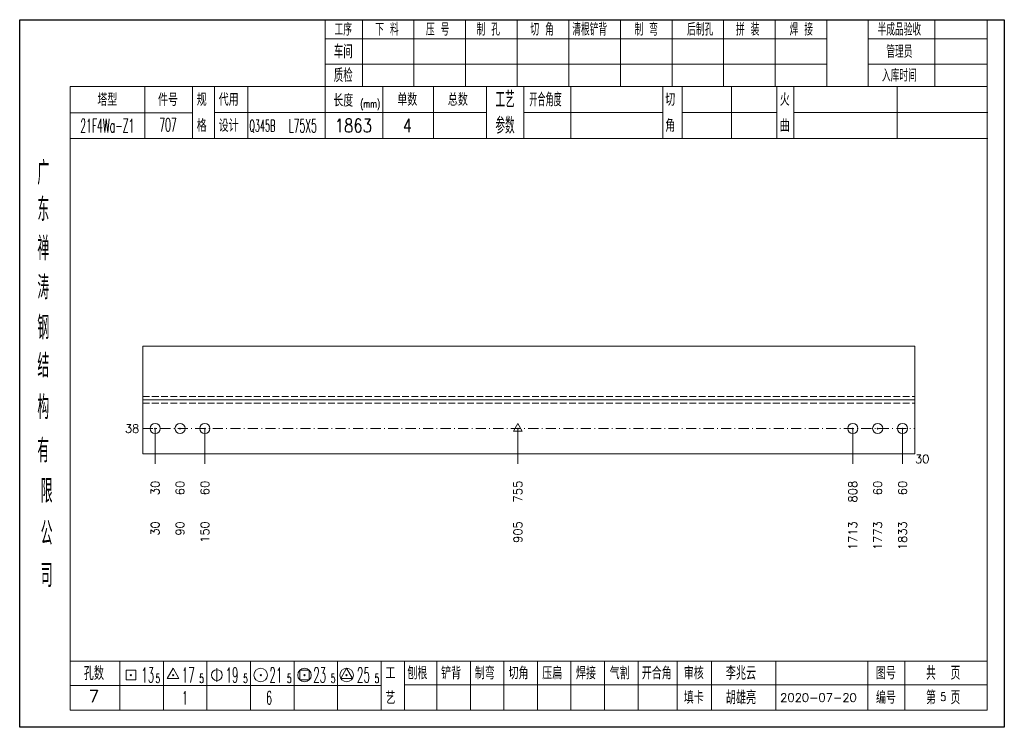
# Model space of a CAD drawing. Extents: x 1310 to 15542, y -76 to 8381.
# Drawn here: x 2764.9 to 3057.1, y 1943.8 to 2153.8 of the extents above; entities that cross this region are included whole.
import ezdxf
from ezdxf.enums import TextEntityAlignment as Align

# ---------------------------------------------------------------- set-up
doc = ezdxf.new("R2010")
doc.units = 0
doc.header["$MEASUREMENT"] = 0
doc.linetypes.add('一点画线', pattern=[5.2, 3, -1, 0.2, -1])
doc.linetypes.add('虚线', pattern=[2.75, 2, -0.75])
doc.layers.get('0').update_dxf_attribs({"linetype": 'CONTINUOUS', "lineweight": 25})
for name, color, linetype, lineweight in [('1', 7, 'CONTINUOUS', 25), ('4', 7, 'CONTINUOUS', 25), ('5', 7, 'CONTINUOUS', 25)]:
    doc.layers.add(name, color=color, linetype=linetype, lineweight=lineweight)
doc.styles.get("Standard").update_dxf_attribs({"font": 'simplex.shx', "width": 0.7, "height": 3, "bigfont": 'gbhzfs.shx'})

# ---------------------------------------------------------------- blocks, each defined once
blk = doc.blocks.new('孔21.5')
at = {"layer": '5', "color": 7, "linetype": 'Continuous', "lineweight": 13}
for p, q in [((-0.1, -0.1), (0.1, 0.1)), ((0.1, -0.1), (-0.1, 0.1))]:
    blk.add_line(p, q, dxfattribs=at)
blk.add_circle((0, 0), 1, dxfattribs=at)
blk = doc.blocks.new('孔17.5')
at = {"layer": '5', "color": 7, "linetype": 'Continuous', "lineweight": 13}
for p, q in [((0, 1), (-0.866, -0.5)), ((-0.1, -0.1), (0.1, 0.1)), ((0.1, -0.1), (-0.1, 0.1)), ((0.866, -0.5), (0, 1)), ((-0.866, -0.5), (0.866, -0.5))]:
    blk.add_line(p, q, dxfattribs=at)
blk = doc.blocks.new('CTJGK')
at = {"color": 6, "linetype": 'Continuous'}
for p, q in [((0, 209.97), (292.13, 209.97)), ((0, 0), (0, 209.97)), ((292.13, 209.97), (292.13, 0)), ((292.13, 0), (0, 0))]:
    blk.add_line(p, q, dxfattribs=at)

msp = doc.modelspace()

# ---------------------------------------------------------------- linework, layer by layer
at = {"color": 7, "linetype": 'Continuous', "lineweight": 18}
for p, q in [((2801.442, 2056.974), (2801.442, 2024.974)), ((2801.442, 2056.974), (3030.572, 2056.974)), ((3030.572, 2056.974), (3030.572, 2024.974)), ((2801.442, 2040.974), (3030.572, 2040.974))]:
    msp.add_line(p, q, dxfattribs=at)
at = {"color": 1, "linetype": '虚线', "lineweight": 18}
for p, q in [((2801.442, 2041.974), (3030.572, 2041.974)), ((2801.442, 2039.974), (3030.572, 2039.974))]:
    msp.add_line(p, q, dxfattribs=at)
at = {"color": 3, "linetype": '一点画线', "lineweight": 13}
msp.add_line((2801.442, 2032.474), (3030.572, 2032.474), dxfattribs=at)
at = {"color": 7, "linetype": 'Continuous', "lineweight": 13}
for p, q in [((2805.131, 2032.474), (2805.131, 2021.974)), ((2819.89, 2032.474), (2819.89, 2021.974)), ((2912.747, 2032.474), (2912.747, 2021.974)), ((3012.123, 2032.474), (3012.123, 2021.974)), ((3026.882, 2032.474), (3026.882, 2021.974))]:
    msp.add_line(p, q, dxfattribs=at)
at = {"layer": '1', "color": 7, "linetype": 'Continuous', "lineweight": 18}
msp.add_line((2801.442, 2024.974), (3030.572, 2024.974), dxfattribs=at)
at = {"layer": '4', "color": 1, "linetype": 'Continuous', "lineweight": 18}
for p, q in [((2764.942, 2153.801), (2764.942, 1943.831)), ((3057.072, 2153.801), (2764.942, 2153.801)), ((2855.572, 2153.801), (2855.572, 2133.961)), ((2866.602, 2153.801), (2866.602, 2133.941)), ((2881.912, 2153.801), (2881.912, 2133.941)), ((2897.232, 2153.801), (2897.232, 2133.941)), ((2912.542, 2153.801), (2912.542, 2133.941)), ((2927.852, 2153.801), (2927.852, 2133.941)), ((2943.162, 2153.801), (2943.162, 2133.941)), ((2958.482, 2153.801), (2958.482, 2133.941)), ((2973.792, 2153.801), (2973.792, 2133.941)), ((2989.102, 2153.801), (2989.102, 2133.941)), ((3004.412, 2153.801), (3004.412, 2133.961)), ((3004.412, 2153.801), (3004.412, 2133.941)), ((3016.692, 2153.801), (3016.692, 2133.941)), ((3036.442, 2153.801), (3036.442, 2133.941)), ((3052.022, 2153.801), (3052.022, 2133.941)), ((3057.072, 2124.001), (3057.072, 2153.801)), ((3004.412, 2148.071), (2855.572, 2148.071)), ((3052.022, 2148.071), (3016.692, 2148.071)), ((3004.412, 2140.591), (2855.572, 2140.591)), ((3052.022, 2140.591), (3016.692, 2140.591)), ((2779.952, 2133.941), (2779.952, 1948.881)), ((3052.022, 2133.941), (2779.952, 2133.941)), ((2802.072, 2133.951), (2802.072, 2118.531)), ((2816.222, 2118.531), (2816.222, 2133.941)), ((2822.722, 2118.531), (2822.722, 2133.941)), ((2832.592, 2133.941), (2832.592, 2118.531)), ((2855.572, 2133.961), (2855.572, 2118.531)), ((2872.692, 2133.941), (2872.692, 2118.531)), ((2887.742, 2133.941), (2887.742, 2118.531)), ((2903.442, 2133.941), (2903.442, 2118.531)), ((2914.502, 2133.941), (2914.502, 2118.531)), ((2928.452, 2133.941), (2928.452, 2118.531)), ((2955.752, 2133.941), (2955.752, 2118.531)), ((2961.512, 2133.941), (2961.512, 2118.531)), ((2976.132, 2133.941), (2976.132, 2118.531)), ((2989.592, 2133.941), (2989.592, 2118.531)), ((2994.582, 2133.941), (2994.582, 2118.531)), ((3025.322, 2133.941), (3025.322, 2118.531)), ((3052.022, 1948.881), (3052.022, 2133.941)), ((2816.222, 2126.181), (2779.952, 2126.181)), ((2903.442, 2126.231), (2822.722, 2126.231)), ((2914.502, 2126.231), (2955.752, 2126.231)), ((2961.512, 2126.231), (2989.592, 2126.231)), ((2994.582, 2126.231), (3052.202, 2126.231)), ((3057.072, 1943.831), (3057.072, 2124.001)), ((3052.202, 2118.531), (2779.952, 2118.531)), ((2779.952, 1963.411), (3052.022, 1963.411)), ((2794.642, 1963.411), (2794.642, 1948.881)), ((2807.572, 1948.881), (2807.572, 1963.411)), ((2820.502, 1963.411), (2820.502, 1948.881)), ((2833.422, 1948.881), (2833.422, 1963.411)), ((2846.352, 1963.411), (2846.352, 1948.881)), ((2859.282, 1948.881), (2859.282, 1963.411)), ((2872.202, 1948.881), (2872.202, 1963.411)), ((2879.072, 1948.881), (2879.072, 1963.411)), ((2888.732, 1948.881), (2888.732, 1963.411)), ((2898.672, 1948.881), (2898.672, 1963.411)), ((2908.612, 1948.881), (2908.612, 1963.411)), ((2918.562, 1948.881), (2918.562, 1963.411)), ((2928.502, 1948.881), (2928.502, 1963.411)), ((2938.442, 1948.881), (2938.442, 1963.411)), ((2948.392, 1948.881), (2948.392, 1963.411)), ((2960.032, 1948.881), (2960.032, 1963.411)), ((2970.182, 1948.881), (2970.182, 1963.411)), ((2989.242, 1948.881), (2989.242, 1963.411)), ((3016.622, 1948.881), (3016.622, 1963.411)), ((3027.582, 1948.881), (3027.582, 1963.411)), ((2872.202, 1956.281), (2779.952, 1956.281)), ((2879.032, 1956.441), (3052.022, 1956.441)), ((2779.952, 1948.881), (3052.022, 1948.881)), ((2764.942, 1943.831), (3057.072, 1943.831))]:
    msp.add_line(p, q, dxfattribs=at)
at = {"layer": '4', "color": 7, "linetype": 'Continuous', "lineweight": 13}
for p, q in [((2796.528, 1957.917), (2796.528, 1960.745)), ((2796.528, 1960.745), (2799.356, 1960.745)), ((2799.356, 1960.745), (2799.356, 1957.917)), ((2810.442, 1961.331), (2808.71, 1958.331)), ((2812.174, 1958.331), (2810.442, 1961.331)), ((2823.442, 1961.331), (2823.442, 1957.331)), ((2848.028, 1957.917), (2848.028, 1960.745)), ((2848.028, 1960.745), (2850.856, 1960.745)), ((2850.856, 1960.745), (2850.856, 1957.917)), ((2861.942, 1961.331), (2860.21, 1958.331)), ((2863.674, 1958.331), (2861.942, 1961.331)), ((2799.356, 1957.917), (2796.528, 1957.917)), ((2797.742, 1959.131), (2798.142, 1959.531)), ((2798.142, 1959.131), (2797.742, 1959.531)), ((2808.71, 1958.331), (2812.174, 1958.331)), ((2810.242, 1959.131), (2810.642, 1959.531)), ((2810.642, 1959.131), (2810.242, 1959.531)), ((2836.242, 1959.131), (2836.642, 1959.531)), ((2836.642, 1959.131), (2836.242, 1959.531)), ((2850.856, 1957.917), (2848.028, 1957.917)), ((2849.242, 1959.131), (2849.642, 1959.531)), ((2849.642, 1959.131), (2849.242, 1959.531)), ((2860.21, 1958.331), (2863.674, 1958.331)), ((2861.742, 1959.131), (2862.142, 1959.531)), ((2862.142, 1959.131), (2861.742, 1959.531))]:
    msp.add_line(p, q, dxfattribs=at)
for centre, radius in [((2823.442, 1959.331), 1.6), ((2836.442, 1959.331), 2), ((2849.442, 1959.331), 2), ((2861.942, 1959.331), 2)]:
    msp.add_circle(centre, radius, dxfattribs=at)

# ---------------------------------------------------------------- block references
at = {"color": 0, "linetype": 'Continuous'}
msp.add_blockref('CTJGK', (2764.942, 1943.831), dxfattribs=at)
at = {"layer": '1', "color": 8, "linetype": 'Continuous', "lineweight": 9, "xscale": 1.5, "yscale": 1.5, "zscale": 1.5}
for name, p in [('孔21.5', (2805.131, 2032.474)), ('孔21.5', (2812.511, 2032.474)), ('孔21.5', (2819.89, 2032.474)), ('孔17.5', (2912.747, 2032.474)), ('孔21.5', (3012.123, 2032.474)), ('孔21.5', (3019.503, 2032.474)), ('孔21.5', (3026.882, 2032.474))]:
    msp.add_blockref(name, p, dxfattribs=at)

# ---------------------------------------------------------------- texts
at = {"color": 7, "linetype": 'Continuous', "lineweight": 13}
msp.add_text('38', height=2.5, dxfattribs=at).set_placement((2800.442, 2032.474), align=Align.MIDDLE_RIGHT)
at = {"layer": '1', "color": 7, "linetype": 'Continuous', "lineweight": 13}
msp.add_text('30', height=2.5, dxfattribs=at).set_placement((3030.572, 2023.474), align=Align.MIDDLE_LEFT)
at = {"layer": '1', "color": 8, "linetype": 'Continuous', "lineweight": 9}
for s, p in [('30', (2805.131, 2016.974)), ('60', (2812.511, 2016.974)), ('60', (2819.89, 2016.974)), ('755', (2912.747, 2016.974)), ('808', (3012.123, 2016.974)), ('60', (3019.503, 2016.974)), ('60', (3026.882, 2016.974))]:
    msp.add_text(s, height=2.5, rotation=90, dxfattribs=at).set_placement(p, align=Align.MIDDLE_RIGHT)
at = {"layer": '1', "color": 7, "linetype": 'Continuous', "lineweight": 13}
for s, p in [('30', (2805.131, 2004.974)), ('90', (2812.511, 2004.974)), ('150', (2819.89, 2004.974)), ('905', (2912.747, 2004.974)), ('1713', (3012.123, 2004.974)), ('1773', (3019.503, 2004.974)), ('1833', (3026.882, 2004.974))]:
    msp.add_text(s, height=2.5, rotation=90, dxfattribs=at).set_placement(p, align=Align.MIDDLE_RIGHT)
at = {"layer": '4', "color": 1, "linetype": 'Continuous', "lineweight": 25}
for s, height, width, p in [('工序', 3.7, 0.7, (2860.942, 2150.931)), ('下 料', 3.7, 0.7, (2873.942, 2150.931)), ('制 孔', 3.7, 0.7, (2903.942, 2150.931)), ('切 角', 3.7, 0.7, (2919.942, 2150.931)), ('清根铲背 ', 3.7, 0.7, (2934.942, 2150.931)), (' 制 弯', 3.7, 0.7, (2949.942, 2150.931)), (' 后制孔', 3.7, 0.7, (2965.942, 2150.931)), ('拼 装', 3.7, 0.7, (2980.942, 2150.931)), (' 焊 接', 3.7, 0.7, (2995.942, 2150.931)), ('半成品验收', 3.7, 0.7, (3025.942, 2150.931)), ('压 号', 3.7, 0.7, (2888.942, 2150.931)), ('车间', 4, 0.7, (2860.942, 2144.331)), ('管理员', 3.7, 0.7, (3025.942, 2144.331)), ('质检', 4, 0.7, (2860.942, 2137.271)), ('入库时间', 3.7, 0.7, (3025.942, 2137.271)), ('工艺', 4.8, 0.7, (2908.942, 2130.091)), ('(mm)', 2.24, 0.7, (2868.942, 2128.831)), ('开合角度', 4, 0.6, (2920.942, 2130.091)), ('21F4Wa-Z1', 4, 0.5, (2790.942, 2122.351)), ('707', 4, 0.5, (2808.942, 2122.601)), ('Q345B', 3.5, 0.5, (2836.942, 2122.331)), ('L75X5', 4, 0.5, (2848.942, 2122.331)), ('1863', 4, 0.8, (2863.942, 2122.381)), ('4', 4, 0.8, (2879.942, 2122.381)), ('参数', 4.8, 0.7, (2908.942, 2122.381)), ('广', 6.96, 0.7, (2771.942, 2108.301)), ('东', 6.96, 0.7, (2771.942, 2097.511)), ('禅', 6.96, 0.7, (2771.942, 2085.921)), ('涛', 6.96, 0.7, (2771.942, 2074.321)), ('钢', 6.96, 0.7, (2771.942, 2062.431)), ('结', 6.96, 0.7, (2771.942, 2051.121)), ('构', 6.96, 0.7, (2771.942, 2038.741)), ('有', 6.96, 0.7, (2771.942, 2025.931)), ('限', 6.96, 0.7, (2772.942, 2013.931)), ('公', 6.96, 0.7, (2772.942, 2001.391)), ('司', 6.96, 0.7, (2772.942, 1988.911)), ('13', 4.47, 0.5, (2802.942, 1959.331)), ('17', 4.47, 0.5, (2814.942, 1959.331)), ('19', 4.47, 0.5, (2827.942, 1959.331)), ('21', 4.47, 0.5, (2840.942, 1959.331)), ('23', 4.47, 0.5, (2853.942, 1959.331)), ('25', 4.47, 0.5, (2866.942, 1959.331)), ('刨根', 3.7, 0.8, (2882.942, 1959.931)), ('铲背', 3.7, 0.8, (2892.942, 1959.931)), ('制弯', 3.7, 0.8, (2902.942, 1959.931)), ('切角', 3.7, 0.8, (2912.942, 1959.931)), ('压扁', 3.7, 0.8, (2922.942, 1959.931)), ('焊接', 3.7, 0.8, (2932.942, 1959.931)), ('气割', 3.7, 0.8, (2942.942, 1959.931)), ('开合角', 3.7, 0.8, (2953.942, 1959.931)), ('审核', 3.7, 0.8, (2964.942, 1959.931)), ('图号', 3.7, 0.8, (3021.942, 1959.931)), ('共  页', 4, 0.8, (3038.942, 1959.931)), ('5', 2.68, 0.6, (2805.942, 1958.331)), ('5', 2.68, 0.6, (2818.942, 1958.331)), ('5', 2.68, 0.6, (2831.942, 1958.331)), ('5', 2.68, 0.6, (2844.942, 1958.331)), ('5', 2.68, 0.6, (2857.942, 1958.331)), ('5', 2.68, 0.6, (2870.942, 1958.331)), ('1', 4, 0.5, (2813.942, 1952.581)), ('6', 4, 0.5, (2838.942, 1952.581)), ('填卡', 3.7, 0.8, (2964.942, 1952.661)), ('编号', 3.7, 0.8, (3021.942, 1952.661)), ('第  页', 4, 0.8, (3038.942, 1952.661))]:
    msp.add_text(s, height=height, dxfattribs=dict(at, width=width)).set_placement(p, align=Align.MIDDLE_CENTER)
for s, height, p in [('塔型', 3.7, (2790.942, 2130.061)), ('件号', 3.7, (2808.942, 2130.061)), ('规', 3.7, (2818.942, 2130.091)), ('代用', 3.7, (2826.942, 2130.091)), ('长度', 3.7, (2860.942, 2129.831)), ('单数', 3.7, (2879.942, 2130.091)), ('总数', 3.7, (2894.942, 2130.091)), ('切', 3.7, (2957.942, 2130.091)), ('火', 3.7, (2991.942, 2130.091)), ('格', 3.7, (2818.942, 2122.381)), ('设计', 3.7, (2826.942, 2122.381)), ('角', 3.7, (2957.942, 2122.381)), ('曲', 3.7, (2991.942, 2122.381)), ('孔数', 4, (2786.942, 1959.851)), ('工', 3.7, (2874.942, 1959.931)), ('李兆云', 4, (2978.942, 1959.931)), ('7', 3.7, (2786.942, 1953.021)), ('艺', 3.7, (2874.942, 1952.581)), ('胡雄亮', 4, (2978.942, 1952.661)), ('2020-07-20', 2.5, (3001.942, 1952.661))]:
    msp.add_text(s, height=height, dxfattribs=at).set_placement(p, align=Align.MIDDLE_CENTER)
at = {"layer": '4', "color": 6, "linetype": 'Continuous', "lineweight": 25, "width": 0.8}
msp.add_text('5', height=2.5, dxfattribs=at).set_placement((3038.967, 1952.889), align=Align.MIDDLE_CENTER)

doc.saveas('drawing.dxf')
